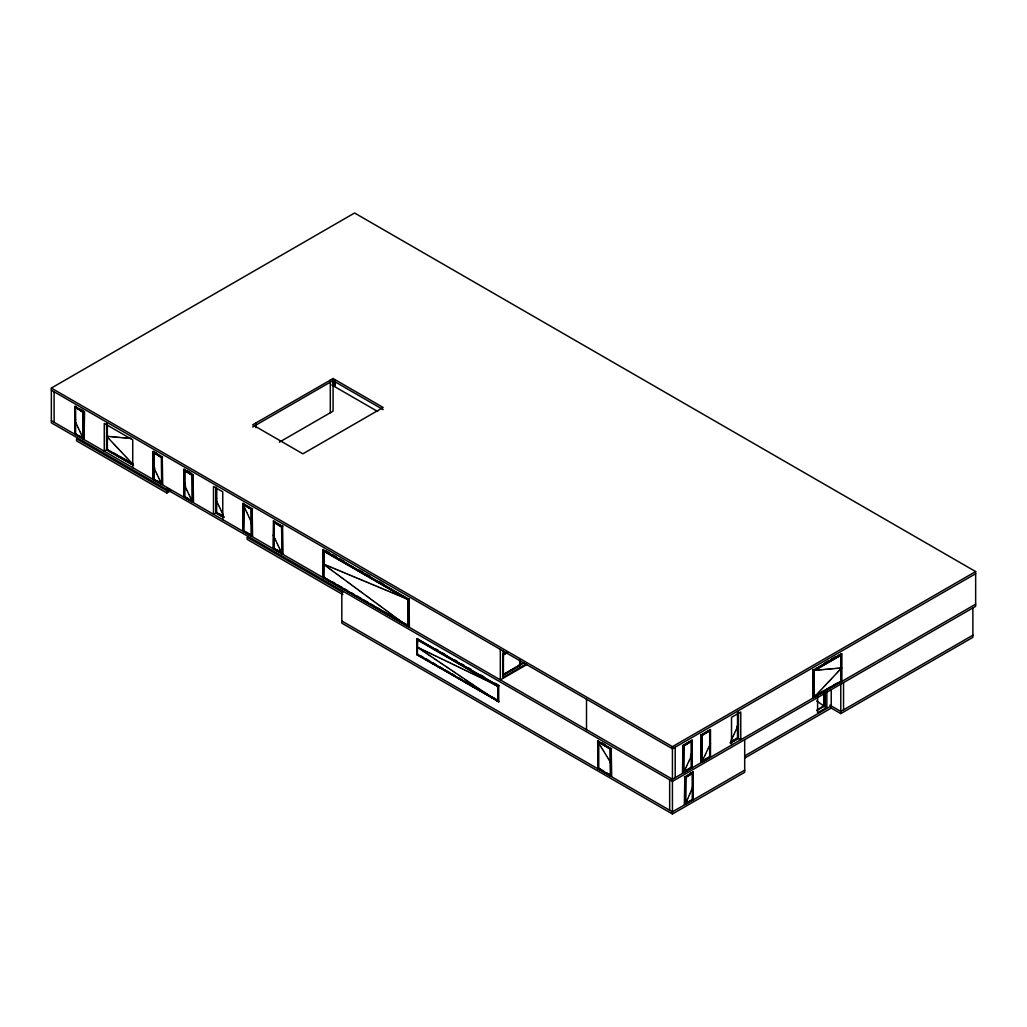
<?xml version="1.0" encoding="UTF-8"?>
<svg xmlns="http://www.w3.org/2000/svg" width="1027" height="1027" viewBox="0 0 1027 1027"><rect width="100%" height="100%" fill="white"/><g stroke="black" fill="none" stroke-linecap="round" stroke-linejoin="round"><path stroke-width="1.5" d="M685.291 803.371L685.612 777.362L692.557 773.357L692.699 799.622L684.829 804.167L685.702 803.486M685.959 802.896L686.37 801.946M686.627 801.355L687.037 800.405M687.294 799.815L687.705 798.865M687.962 798.274L688.372 797.324M688.629 796.734L689.04 795.784M689.297 795.193L689.708 794.243M689.964 793.64L690.375 792.69M690.632 792.099L691.043 791.149M691.299 790.559L691.71 789.609M691.967 789.018L692.378 788.068M692.634 787.478L692.634 785.655M690.414 756.796L691.774 753.921M683.443 772.895L683.443 745.628L692.237 740.557L691.774 767.554L683.443 772.895L683.764 745.82L691.633 741.276M684.162 771.367L684.598 770.43M684.881 769.839L685.317 768.889M685.6 768.312L686.036 767.362M686.318 766.771L686.755 765.834M687.037 765.243L687.474 764.306M687.756 763.716L688.193 762.779M688.475 762.188L688.912 761.251M689.194 760.66L689.63 759.71M689.913 759.133L690.349 758.183M690.632 757.592L691.068 756.655M691.351 756.065L692.237 754.19L691.351 753.317M701.685 762.368L702.006 735.281L709.875 730.736L710.016 757.015L701.685 762.368L701.685 735.101L710.016 730.287M702.404 760.827L702.84 759.89M703.123 759.3L703.559 758.362M703.842 757.772L704.278 756.835M704.561 756.244L704.997 755.307M705.279 754.717L705.716 753.767M705.998 753.189L706.435 752.239M706.717 751.648L707.154 750.711M707.436 750.121L707.873 749.184M708.155 748.593L708.591 747.656M708.874 747.065L709.31 746.128M709.593 745.538L710.479 743.651L709.593 742.791M736.641 727.437L738.002 724.561M731.096 740.48L731.545 739.53M731.815 738.939L732.264 738.002M732.533 737.412L732.983 736.475M733.252 735.884L733.702 734.947M733.984 734.356L734.421 733.419M734.703 732.829L735.139 731.879M735.422 731.301L735.858 730.351M736.141 729.761L736.577 728.823M736.86 728.233L737.296 727.296M737.579 726.705L738.464 724.818L737.579 723.958M840.754 654.802L841.216 681.273L813.217 697.436L814.372 696.974M814.796 696.511L815.477 695.793M815.9 695.33L816.581 694.611M817.017 694.162L817.697 693.43M818.121 692.981L818.801 692.249M819.225 691.8L819.918 691.068M820.342 690.619L821.022 689.887M821.446 689.438L822.126 688.706M822.563 688.257L823.243 687.525M823.667 687.076L824.347 686.344M824.771 685.895L825.464 685.163M825.888 684.714L826.568 683.982M826.992 683.533L827.672 682.801M828.109 682.352L828.789 681.62M829.213 681.171L829.893 680.439M830.317 679.99L831.01 679.258M831.434 678.808L832.114 678.077M832.538 677.627L833.218 676.896M833.654 676.446L834.335 675.715M834.758 675.265L835.439 674.546M835.862 674.084L836.556 673.365M836.979 672.903L837.66 672.184M838.083 671.722L838.764 671.003M839.2 670.541L839.881 669.822M840.304 669.36L841.678 667.909L840.304 668.025M75.69 419.722L74.804 420.582L75.69 422.469M83.161 412.456L75.266 406.679M153.87 464.859L152.984 465.719L153.87 467.606M161.342 457.593L153.447 451.816M184.667 482.639L183.782 483.499L184.667 485.386M192.139 475.373L183.782 469.865L184.244 496.863L193.037 501.946L192.139 501.266M216.697 498.454L215.811 499.327L216.697 501.202M243.322 503.179L243.296 530.805M250.768 523.552L251.654 522.692L250.768 520.805M274.145 534.297L273.259 535.157L274.145 537.044M281.616 527.044L273.721 521.793M51.35 388.065L354.572 213L975.65 571.577L975.65 606.328L672.428 781.393L51.35 422.816L51.35 388.065L672.428 746.642L975.65 571.577M75.728 433.676L74.804 434.216L75.266 406.153L75.266 433.946L84.073 439.03L83.161 438.349M75.728 407.488L83.277 412.212L83.277 438.413M83.842 412.161L75.035 406.82L75.035 434.087L83.842 439.158L83.842 411.891M75.035 433.818L83.842 438.888M83.598 438.221L83.136 412.302L84.535 411.493L84.073 439.556L84.073 411.763L74.804 406.422M106.808 449.479L133.099 464.294M107.501 449.351L104.266 451.225L104.266 423.419L132.74 439.864L132.74 467.67M153.909 478.813L152.984 479.352L152.984 451.546L156.091 452.817M153.909 452.625L161.457 457.349L161.778 483.358M161.316 457.426L162.702 457.169M162.009 457.297L153.216 451.957L153.216 479.211L162.009 484.295L162.009 457.028M153.216 478.954L162.009 484.025M252.668 426.975L332.966 380.619L383.161 409.606M184.385 496.786L184.706 469.865L184.706 496.593L183.782 497.132L184.244 469.069M184.706 470.405L192.254 475.129L192.575 501.137M161.342 483.486L162.24 484.166L153.447 479.083L153.447 451.289M162.702 484.436L162.24 456.899L152.984 451.546M334.763 381.056L334.763 385.831L334.828 380.914M334.763 385.831L335.405 385.998L332.414 384.278M192.113 475.206L193.5 474.949M192.806 475.077L184.013 469.737L184.013 496.991L192.806 502.075L192.806 474.808M169.609 489.25L166.823 490.855L76.55 438.734L76.55 440.865L166.823 492.986L170.867 490.662M184.013 496.734L192.434 501.215L192.434 475.026L184.565 470.482M279.37 442.162L333.082 411.159L333.082 378.539L252.668 424.831L302.875 453.818L383.161 407.462L332.966 378.475L332.966 380.619M193.5 502.216L193.037 474.679L183.782 469.326M216.748 512.422L213.5 514.296L213.5 486.49L222.756 491.843L222.756 519.636M243.296 504.912L243.322 504.244M242.86 503.975L251.654 509.058L251.654 536.325L243.322 530.972L243.784 504.514M252.578 508.519L251.191 509.315L251.654 535.247L245.094 531.46M251.885 509.187L243.091 503.846L243.091 531.1L251.885 536.184L251.885 508.917M243.091 530.843L251.885 535.914M242.86 531.241L243.784 530.702M274.196 548.264L273.259 548.79L273.721 520.728M281.616 552.937L282.528 553.604L273.721 548.521L274.196 522.063M252.578 536.325L252.116 508.789L242.86 503.435M282.99 526.068L281.603 526.877L282.066 552.808M282.297 526.735L273.49 521.395L273.49 548.662L282.297 553.746L282.297 526.479M282.99 553.874L282.528 526.337L273.259 520.997M323.826 576.917L322.902 577.456L323.364 549.381M407.719 626.303L408.913 626.573L323.364 577.187L323.826 550.716M323.133 577.046L408.31 625.854L408.31 599.665L323.685 550.806L323.685 576.994M407.989 599.845L409.375 599.049M408.682 599.717L323.133 550.048L323.133 577.315L408.682 626.714L408.682 599.447M408.451 625.777L408.13 599.768L323.364 550.986M409.375 626.842L408.913 599.306L322.902 549.65M499.058 701.608L416.757 654.635L416.757 638.589L417.219 654.366L498.596 701.351L497.402 701.12M417.219 638.858L498.134 686.113L498.134 701.608M417.681 639.128L417.36 654.276M417.681 639.667L497.671 686.37L499.058 685.574L494.898 683.173M416.988 654.225L498.365 701.21M416.757 654.635L417.681 654.096M507.492 652.492L503.333 654.892L502.935 677.512L502.755 654.558L506.902 652.171M507.081 652.273L502.755 654.558M503.102 654.764L507.312 652.466M519.534 664.944L523.706 662.543M502.832 674.7L519.752 665.072L519.636 660.374M503.05 674.829L524.065 662.749M503.05 675.265L520.227 665.342L520.227 660.631M526.35 663.789L502.935 677.512M526.697 664.662L500.316 679.887L500.316 649.411M498.365 686.241L416.988 638.987L416.988 654.494L498.365 701.48L498.365 685.972M598.227 768.44L598.138 740.634M597.675 741.443L598.138 768.44L610.731 776.232L610.731 748.978L597.675 741.443L598.227 742.328M598.6 741.969L610.397 749.158L610.397 775.359M611.656 748.439L610.256 749.235L610.731 775.167L606.687 772.83M610.962 749.107L597.907 741.301L597.907 768.568L610.962 776.104L610.962 748.837M597.675 768.697L598.6 768.17L598.6 741.443M610.962 775.834L598.369 768.299L598.369 741.571M611.656 776.232L611.193 748.709L597.675 740.903M975.65 573.721L672.428 748.773L51.35 390.196M824.951 662.851L829.02 660.515M831.729 658.949L835.798 656.6M691.312 740.557L691.312 767.285L692.237 767.811L692.237 740.018L682.968 745.358L682.506 772.895M705.613 759.017L709.554 756.745L710.479 757.284L710.479 729.478L701.223 734.831L700.761 762.368M812.755 697.692L813.217 670.169L841.678 653.737L841.678 681.543L840.754 681.004M813.679 697.692L813.679 670.438L841.216 654.006M814.013 670.618L841.074 654.995L841.074 681.196L813.82 696.704M700.761 734.562L702.147 735.371L709.554 730.556M812.755 669.899L814.154 670.695L841.216 655.072M733.368 740.326L737.527 737.925L740.775 739.787L740.775 711.993L731.519 717.334L731.519 745.14M731.108 741.789L738.233 738.054M730.056 742.765L738.002 738.195L738.002 711.454M730.685 742.675L738.233 738.323L738.233 712.892M730.518 743.034L738.464 738.452L738.464 711.724M686.062 770.314L691.312 767.285M814.604 696.101L819.097 693.507M821.484 692.134L824.514 690.375M826.992 688.95L831.279 686.472M833.873 684.97L836.684 683.353M975.65 604.184L672.428 779.249L51.35 420.672M689.913 773.434L693.161 772.099L693.161 799.892L692.237 799.365M693.161 772.099L684.829 776.913L684.367 804.436M685.291 804.436L685.291 777.169L692.699 772.368M684.367 776.643L685.754 777.439L692.237 773.164M817.466 709.631L824.078 705.819L826.851 707.423L826.851 691.376M816.696 710.504L824.193 706.178L824.193 691.928M824.078 693.649L824.078 706.242L824.771 706.64L825.143 692.262M826.851 707.423L817.595 712.764L817.595 696.73M744.703 755.923L831.241 705.947M744.729 758.042L831.241 708.091L840.779 713.598L972.877 637.331L972.877 607.933M972.877 635.199L840.779 711.454L829.829 705.138M685.42 803.448L692.557 799.545M744.691 770.147L672.428 811.856L341.811 620.976M341.811 590.499L341.811 623.119L672.428 814L744.691 772.291L744.691 739.671M610.179 762.856L610.179 761.713M813.217 670.169L816.337 669.886M813.679 670.438L814.372 670.374M814.796 670.336L815.477 670.272M815.9 670.233L816.581 670.169M817.017 670.13L817.697 670.066M818.121 670.028L818.801 669.963M819.225 669.925L819.918 669.874M820.342 669.835L821.022 669.771M821.446 669.732L822.126 669.668M822.563 669.63L823.243 669.565M823.667 669.527L824.347 669.463M824.771 669.424L825.464 669.373M825.888 669.334L826.568 669.27M826.992 669.232L827.672 669.168M828.109 669.129L828.789 669.065M829.213 669.026L829.893 668.962M830.317 668.924L831.01 668.872M831.434 668.834L832.114 668.77M832.538 668.731L833.218 668.667M833.654 668.628L834.335 668.564M834.758 668.526L835.439 668.461M835.862 668.423L836.556 668.372M836.979 668.333L837.66 668.269M838.083 668.23L838.764 668.166M839.2 668.128L839.881 668.063M107.976 436.372L106.577 436.257L107.976 437.733M108.4 436.411L109.08 436.475M109.504 436.514L110.184 436.578M110.621 436.616L111.301 436.68M111.725 436.719L112.405 436.783M112.829 436.822L113.522 436.886M113.946 436.924L114.626 436.988M115.05 437.027L115.73 437.078M116.167 437.117L116.847 437.181M117.271 437.22L117.951 437.284M118.387 437.322L119.068 437.386M119.491 437.425L120.172 437.489M120.595 437.528L121.289 437.592M121.712 437.63L122.393 437.682M122.816 437.72L123.497 437.784M123.933 437.823L124.614 437.887M125.037 437.926L125.718 437.99M126.141 438.028L126.834 438.093M127.258 438.131L127.939 438.195M128.362 438.234L129.043 438.298M129.479 438.336L130.159 438.388M130.583 438.426L131.263 438.49M401.544 596.225L408.913 599.306M323.787 564.195L322.902 563.823L323.787 564.478M324.25 564.388L324.981 564.683M325.443 564.876L326.175 565.184M326.637 565.376L327.369 565.684M327.818 565.877L328.563 566.185M329.012 566.378L329.744 566.686M330.206 566.878L330.938 567.186M331.4 567.366L332.132 567.674M332.594 567.867L333.326 568.175M333.788 568.367L334.52 568.676M334.982 568.868L335.713 569.176M336.176 569.369L336.907 569.677M337.37 569.869L338.101 570.178M338.551 570.357L339.295 570.665M339.744 570.858L340.476 571.166M340.938 571.359L341.67 571.667M342.132 571.859L342.864 572.167M343.326 572.36L344.058 572.668M344.52 572.861L345.252 573.156M345.714 573.348L346.446 573.657M346.908 573.849L347.639 574.157M348.102 574.35L348.833 574.658M349.283 574.85L350.027 575.159M350.477 575.351L351.208 575.659M351.67 575.852L352.402 576.147M352.864 576.34L353.596 576.648M354.058 576.84L354.79 577.148M355.252 577.341L355.984 577.649M356.446 577.842L357.178 578.15M357.64 578.342L358.372 578.65M358.834 578.83L359.566 579.138M360.015 579.331L360.759 579.639M361.209 579.831L361.94 580.139M362.403 580.332L363.134 580.64M363.597 580.833L364.328 581.141M364.79 581.333L365.522 581.641M365.984 581.821L366.716 582.129M367.178 582.322L367.91 582.63M368.372 582.822L369.104 583.131M369.566 583.323L370.298 583.631M370.747 583.824L371.492 584.132M371.941 584.324L372.673 584.62M373.135 584.812L373.867 585.12M374.329 585.313L375.06 585.621M375.523 585.814L376.254 586.122M376.716 586.314L377.448 586.622M377.91 586.815L378.642 587.123M379.104 587.316L379.836 587.611M380.298 587.803L381.03 588.112M381.479 588.304L382.224 588.612M382.673 588.805L383.405 589.113M383.867 589.305L384.599 589.614M385.061 589.806L385.793 590.114M386.255 590.307L386.986 590.602M387.449 590.795L388.18 591.103M388.642 591.295L389.374 591.603M389.836 591.796L390.568 592.104M391.03 592.297L391.762 592.605M392.211 592.797L392.956 593.105M393.405 593.285L394.15 593.593M394.599 593.786L395.331 594.094M395.793 594.286L396.525 594.594M396.987 594.787L397.719 595.095M398.181 595.288L398.912 595.596M399.375 595.788L400.106 596.096M400.569 596.276L401.3 596.584M401.762 596.777L402.494 597.085M402.943 597.278L403.688 597.586M404.137 597.778L404.882 598.086M405.331 598.279L406.063 598.587M406.525 598.78L407.257 599.075M407.719 599.267L408.451 599.575L408.451 626.842M484.32 678.963L498.596 685.843L498.596 701.877M417.758 647.357L416.757 646.882L417.758 647.549M418.22 647.575L418.952 647.934M419.414 648.165L420.159 648.512M420.621 648.743L421.352 649.09M421.815 649.321L422.559 649.667M423.021 649.898L423.753 650.245M424.215 650.476L424.96 650.823M425.422 651.054L426.154 651.413M426.616 651.631L427.36 651.991M427.823 652.209L428.554 652.569M429.016 652.787L429.748 653.146M430.21 653.365L430.955 653.724M431.417 653.942L432.149 654.302M432.611 654.52L433.355 654.879M433.818 655.098L434.549 655.457M435.012 655.675L435.756 656.035M436.218 656.253L436.95 656.612M437.412 656.831L438.157 657.19M438.619 657.408L439.351 657.768M439.813 657.986L440.557 658.346M441.019 658.564L441.751 658.923M442.213 659.154L442.945 659.501M443.407 659.732L444.152 660.079M444.614 660.31L445.346 660.656M445.808 660.887L446.552 661.234M447.015 661.465L447.746 661.812M448.208 662.043L448.953 662.389M449.415 662.62L450.147 662.98M450.609 663.198L451.354 663.558M451.816 663.776L452.548 664.135M453.01 664.353L453.754 664.713M454.204 664.931L454.948 665.291M455.41 665.509L456.142 665.868M456.604 666.087L457.349 666.446M457.811 666.664L458.543 667.024M459.005 667.242L459.749 667.601M460.212 667.82L460.943 668.179M461.405 668.397L462.15 668.757M462.612 668.975L463.344 669.334M463.806 669.553L464.551 669.912M465.013 670.13L465.745 670.49M466.207 670.721L466.951 671.067M467.401 671.299L468.145 671.645M468.607 671.876L469.339 672.223M469.801 672.454L470.546 672.801M471.008 673.032L471.74 673.378M472.202 673.609L472.946 673.969M473.408 674.187L474.14 674.546M474.602 674.765L475.347 675.124M475.809 675.342L476.541 675.702M477.003 675.92L477.748 676.279M478.21 676.498L478.941 676.857M479.404 677.075L480.148 677.435M480.597 677.653L481.342 678.013M481.804 678.231L482.536 678.59M482.998 678.808L483.743 679.168M484.205 679.386L484.937 679.746M485.399 679.964L486.143 680.323M486.605 680.542L487.337 680.901M487.799 681.119L488.544 681.479M489.006 681.71L489.738 682.056M490.2 682.287L490.945 682.634M491.407 682.865L492.138 683.212M492.601 683.443L493.332 683.789M493.794 684.021L494.539 684.367M495.001 684.598L495.733 684.958M496.195 685.176L496.94 685.535M497.402 685.754L498.134 686.113M841.678 653.737L841.216 654.546M332.209 381.376L334.712 382.814M331.939 385.074L377.666 411.468M813.448 670.567L841.447 654.135L841.447 681.402L813.448 697.564L813.448 670.297M813.679 696.627L814.154 670.695M255.967 423.06L255.967 427.72M701.454 735.229L710.248 729.889L710.248 757.156L701.454 762.227L701.454 734.96M691.312 741.083L683.905 745.897L682.506 745.628M710.248 756.886L701.813 761.379L701.813 735.178M683.199 745.769L692.005 740.416L692.005 767.683L683.199 772.766L683.199 745.499M701.685 761.289L702.147 735.371M80.555 409.208L83.213 410.736M186.888 470.597L190.855 472.882M326.137 550.986L328.91 552.59M333.082 554.991L335.855 556.595M340.014 558.996L344.173 561.397M359.437 570.216L363.597 572.617M366.369 574.209L370.529 576.622M378.86 581.423L383.02 583.824M408.451 599.575L323.364 550.459M153.768 452.702L161.637 457.246L161.637 483.435M281.924 526.684L274.055 522.14L274.055 548.341L281.924 552.885M243.322 504.77L251.333 509.238M273.721 522.332L281.732 526.8L281.732 552.988M503.397 654.931L503.397 677.242M519.161 664.726L520.227 665.342M683.199 772.497L691.633 767.464L691.543 740.685M685.06 777.311L692.93 772.497L692.93 799.763L685.06 804.308L685.06 777.041M114.279 453.266L117.142 454.922M119.697 456.386L129.543 462.073M219.367 513.936L223.693 516.427M223.462 516.568L216.607 512.499L216.607 487.851M132.919 464.397L107.039 449.621L107.039 422.88M223.822 517.043L216.286 512.691L216.415 487.953M133.497 465.154L106.808 449.749L106.808 424.331M223.591 517.172L216.042 512.82L216.042 487.389M133.266 465.295L106.577 449.89L106.577 423.15M223.758 517.531L215.811 512.948L215.811 487.26M79.67 435.949L82.288 437.463M157.85 481.085L162.24 483.627M184.706 496.593L188.878 499.006M276.815 549.779L281.128 552.269M332.068 581.667L334.93 583.323M337.703 584.928L341.863 587.328M344.417 588.805L347.165 590.384M351.273 592.759L354.354 594.543M357.126 596.135L361.286 598.548M364.059 600.14L368.218 602.554M370.991 604.146L373.777 605.75M376.55 607.355L380.709 609.756M383.482 611.36L400.684 621.284M402.905 622.567L407.539 625.25M342.89 592.502L247.148 537.224L247.148 539.355L342.89 594.633M602.194 742.97L604.89 744.536M598.459 742.046L610.59 749.055M435.255 648.73L438.028 650.335M442.188 652.736L444.961 654.34M454.679 659.95L457.451 661.542M461.611 663.956L464.384 665.547M468.543 667.961L471.316 669.553M481.034 675.163L483.807 676.767M416.757 638.589L498.596 685.843M417.36 639.847L497.813 686.293M420.428 655.675L423.24 657.293M426.012 658.898L430.172 661.298M432.778 662.8L435.512 664.392M439.633 666.767L442.65 668.513M445.423 670.117L449.595 672.518M451.97 673.892L455.141 675.715M459.3 678.115L462.073 679.72M464.846 681.325L469.005 683.725M471.778 685.33L481.496 690.927M484.269 692.532L489.006 695.266M491.201 696.537L498.134 700.542L497.671 686.37M598.6 768.17L603.992 771.277M493.345 697.808L498.596 701.351M418.22 647.857L418.952 648.358M419.414 648.666L420.159 649.167M420.621 649.475L421.352 649.963M421.815 650.284L422.559 650.771M423.021 651.092L423.753 651.58M424.215 651.888L424.96 652.389M425.422 652.697L426.154 653.198M426.616 653.506L427.36 654.006M427.823 654.315L428.554 654.815M429.016 655.123L429.748 655.611M430.21 655.932L430.955 656.42M431.417 656.741L432.149 657.229M432.611 657.537L433.355 658.037M433.818 658.346L434.549 658.846M435.012 659.154L435.756 659.655M436.218 659.963L436.95 660.464M437.412 660.772L438.157 661.26M438.619 661.581L439.351 662.068M439.813 662.389L440.557 662.877M441.019 663.185L441.751 663.686M442.213 663.994L442.945 664.495M443.407 664.803L444.152 665.303M444.614 665.612L445.346 666.112M445.808 666.42L446.552 666.908M447.015 667.229L447.746 667.717M448.208 668.038L448.953 668.526M449.415 668.834L450.147 669.334M450.609 669.643L451.354 670.143M451.816 670.451L452.548 670.952M453.01 671.26L453.754 671.761M454.204 672.069L454.948 672.557M455.41 672.878L456.142 673.365M456.604 673.686L457.349 674.174M457.811 674.482L458.543 674.983M459.005 675.291L459.749 675.792M460.212 676.1L460.943 676.6M461.405 676.909L462.15 677.409M462.612 677.717L463.344 678.205M463.806 678.526L464.551 679.014M465.013 679.335L465.745 679.823M466.207 680.131L466.951 680.631M467.401 680.94L468.145 681.44M468.607 681.748L469.339 682.249M469.801 682.557L470.546 683.058M471.008 683.366L471.74 683.854M472.202 684.175L472.946 684.662M473.408 684.983L474.14 685.471M474.602 685.779L475.347 686.28M475.809 686.588L476.541 687.089M477.003 687.397L477.748 687.897M478.21 688.206L478.941 688.706M479.404 689.014L480.148 689.502M480.597 689.823L481.342 690.311M481.804 690.632L482.536 691.12M482.998 691.428L483.743 691.928M484.205 692.237L484.937 692.737M485.399 693.045L486.143 693.546M486.605 693.854L487.337 694.355M487.799 694.663L488.544 695.151M489.006 695.472L489.738 695.959M490.2 696.28L490.945 696.768M491.407 697.076L492.138 697.577M492.601 697.885L493.332 698.386M493.794 698.694L494.539 699.194M495.001 699.503L495.733 700.003M496.195 700.311L496.94 700.799M816.696 701.005L824.193 706.178L823.821 693.302M405.087 623.761L408.913 626.573M324.25 564.811L324.981 565.351M325.443 565.684L326.175 566.224M326.637 566.57L327.369 567.109M327.818 567.443L328.563 567.982M329.012 568.329L329.744 568.868M330.206 569.202L330.938 569.741M331.4 570.075L332.132 570.627M332.594 570.961L333.326 571.5M333.788 571.834L334.52 572.373M334.982 572.719L335.713 573.259M336.176 573.592L336.907 574.132M337.37 574.478L338.101 575.017M338.551 575.351L339.295 575.89M339.744 576.224L340.476 576.776M340.938 577.11L341.67 577.649M342.132 577.983L342.864 578.522M343.326 578.869L344.058 579.408M344.52 579.741L345.252 580.281M345.714 580.627L346.446 581.166M346.908 581.5L347.639 582.039M348.102 582.386L348.833 582.925M349.283 583.259L350.027 583.798M350.477 584.132L351.208 584.671M351.67 585.018L352.402 585.557M352.864 585.891L353.596 586.43M354.058 586.776L354.79 587.316M355.252 587.649L355.984 588.189M356.446 588.535L357.178 589.074M357.64 589.408L358.372 589.947M358.834 590.281L359.566 590.833M360.015 591.167L360.759 591.706M361.209 592.04L361.94 592.579M362.403 592.926L363.134 593.465M363.597 593.799L364.328 594.338M364.79 594.684L365.522 595.224M365.984 595.557L366.716 596.096M367.178 596.43L367.91 596.982M368.372 597.316L369.104 597.855M369.566 598.189L370.298 598.728M370.747 599.075L371.492 599.614M371.941 599.948L372.673 600.487M373.135 600.834L373.867 601.373M374.329 601.706L375.06 602.246M375.523 602.579L376.254 603.131M376.716 603.465L377.448 604.004M377.91 604.338L378.642 604.877M379.104 605.224L379.836 605.763M380.298 606.097L381.03 606.636M381.479 606.983L382.224 607.522M382.673 607.856L383.405 608.395M383.867 608.729L384.599 609.281M385.061 609.614L385.793 610.154M386.255 610.487L386.986 611.026M387.449 611.373L388.18 611.912M388.642 612.246L389.374 612.785M389.836 613.132L390.568 613.671M391.03 614.005L391.762 614.544M392.211 614.878L392.956 615.43M393.405 615.764L394.15 616.303M394.599 616.636L395.331 617.176M395.793 617.522L396.525 618.061M396.987 618.395L397.719 618.934M398.181 619.281L398.912 619.82M399.375 620.154L400.106 620.693M400.569 621.04L401.3 621.579M401.762 621.913L402.494 622.452M402.943 622.786L403.688 623.325M404.137 623.671L404.882 624.211M405.331 624.544L406.063 625.084M406.525 625.43L407.257 625.969M108.4 438.195L109.08 438.914M109.504 439.376L110.184 440.095M110.621 440.544L111.301 441.276M111.725 441.726L112.405 442.457M112.829 442.907L113.522 443.638M113.946 444.088L114.626 444.819M115.05 445.269L115.73 446M116.167 446.45L116.847 447.181M117.271 447.631L117.951 448.363M118.387 448.812L119.068 449.544M119.491 449.993L120.172 450.725M120.595 451.174L121.289 451.893M121.712 452.355L122.393 453.074M122.816 453.536L123.497 454.255M123.933 454.717L124.614 455.436M125.037 455.898L125.718 456.617M126.141 457.079L126.834 457.798M127.258 458.247L127.939 458.979M128.362 459.428L129.043 460.16M129.479 460.609L130.159 461.341M130.583 461.791L131.263 462.522M131.687 462.972L132.38 463.703M598.561 742.88L599.113 743.779M599.46 744.331L600.012 745.23M600.359 745.782L600.898 746.668M601.244 747.232L601.796 748.118M602.143 748.67L602.682 749.569M603.029 750.121L603.581 751.019M603.927 751.571L604.467 752.457M604.813 753.022L605.365 753.908M605.712 754.473L606.264 755.358M606.598 755.911L607.15 756.809M607.496 757.361L608.048 758.26M608.382 758.812L608.934 759.698M609.281 760.262L609.833 761.148M274.427 537.635L274.864 538.572M275.146 539.162L275.583 540.099M275.865 540.69L276.302 541.64M276.584 542.217L277.02 543.167M277.303 543.758L277.739 544.695M278.022 545.286L278.458 546.223M278.741 546.813L279.19 547.75M279.46 548.341L279.909 549.278M280.178 549.869L280.628 550.819M280.897 551.396L281.347 552.346M250.768 519.546L252.116 522.422M243.579 505.502L244.015 506.452M244.298 507.03L244.734 507.98M245.017 508.57L245.453 509.508M245.735 510.098L246.185 511.035M246.454 511.626L246.904 512.563M247.173 513.153L247.623 514.091M247.892 514.681L248.341 515.631M248.611 516.209L249.06 517.159M249.33 517.749L249.779 518.686M250.049 519.277L250.498 520.214M216.979 501.792L217.416 502.729M217.698 503.32L218.135 504.27M218.417 504.848L218.854 505.797M219.136 506.388L219.573 507.325M219.855 507.916L220.304 508.853M220.574 509.443L221.023 510.38M221.293 510.971L221.742 511.908M222.012 512.499L222.461 513.449M222.731 514.026L223.18 514.976M184.244 483.229L185.592 486.105M184.937 485.964L185.386 486.914M185.656 487.504L186.105 488.441M186.375 489.032L186.824 489.969M187.094 490.559L187.543 491.497M187.813 492.087L188.262 493.024M188.532 493.615L188.981 494.565M189.25 495.142L189.7 496.092M189.982 496.683L190.419 497.62M190.701 498.211L191.138 499.148M191.42 499.738L191.856 500.675M153.447 465.449L154.795 468.325M154.14 468.184L154.589 469.134M154.859 469.724L155.308 470.661M155.578 471.252L156.027 472.189M156.309 472.779L156.746 473.717M157.028 474.307L157.465 475.244M157.747 475.835L158.184 476.785M158.466 477.362L158.903 478.312M159.185 478.903L159.621 479.84M159.904 480.431L160.34 481.368M160.623 481.958L161.059 482.895M75.972 423.06L76.409 423.997M76.691 424.587L77.128 425.525M77.41 426.115L77.847 427.052M78.129 427.643L78.566 428.58M78.848 429.17L79.284 430.12M79.567 430.698L80.003 431.648M80.286 432.239L80.722 433.176M81.005 433.766L81.441 434.703M81.724 435.294L82.16 436.231M82.442 436.822L82.879 437.759M843.552 682.596L843.552 709.85M840.895 654.892L840.895 681.081M840.779 684.187L840.779 713.598M831.241 689.913L831.241 708.091M824.771 692.48L824.771 706.64M813.82 670.515L814.013 696.819M737.758 712.892L737.861 738.105M737.527 712.764L737.527 737.925M709.696 730.633L709.696 756.835M692.699 771.829L692.699 772.895M692.365 773.241L692.365 799.442M685.754 777.439L685.754 803.64M683.571 745.705L683.571 771.906M675.214 747.168L675.214 777.644M672.428 746.642L672.428 814M669.655 779.788L669.655 810.264M598.279 742.162L598.279 768.35M586.507 699.169L586.507 729.645M519.906 659.886L519.906 665.162M503.102 650.592L503.102 678.282M497.992 686.19L497.813 700.735M335.226 380.003L335.226 386.101M335.059 380.991L335.059 385.805M330.296 412.764L330.296 380.144L330.18 382.224M323.505 550.908L323.505 577.11M282.066 526.607L282.066 553.874M273.862 522.255L273.862 548.444M251.333 535.439L251.512 509.135L243.643 504.591L243.643 530.779M243.463 504.693L243.463 530.895M192.575 474.949L192.575 502.216M166.823 487.645L166.823 492.986M161.778 457.169L161.778 484.436M153.768 478.89L153.909 452.085L153.588 479.006M107.36 424.78L107.36 449.428M107.18 423.342L107.18 449.531M83.598 412.032L83.598 439.299M83.469 438.311L83.469 412.109L75.6 407.565L75.6 433.766M54.123 391.8L54.123 422.277"/></g></svg>
